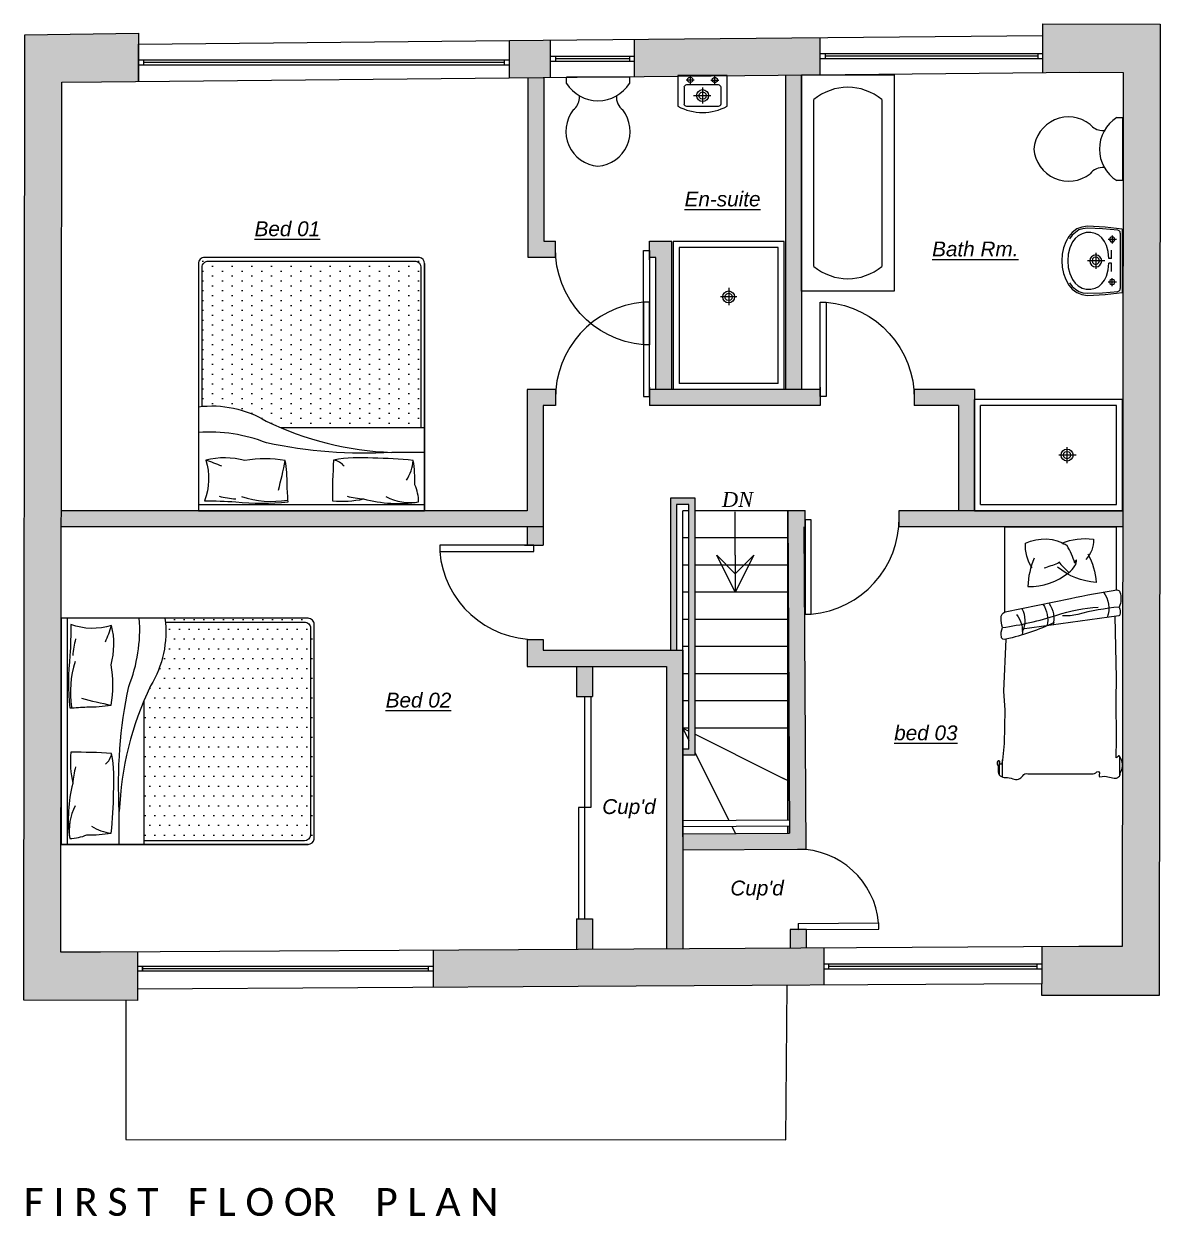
# Model space of a CAD drawing. Extents: x 79255 to 104504, y 75016 to 100709.
# Drawn here: x 95306 to 104504, y 91058 to 100709 of the extents above; entities that cross this region are included whole.
import ezdxf

# ---------------------------------------------------------------- set-up
doc = ezdxf.new("R2010")
doc.units = 0
doc.header["$LTSCALE"] = 25
doc.header["$MEASUREMENT"] = 0
doc.layers.get('0').update_dxf_attribs({"lineweight": 9})
for name, color, linetype, lineweight in [('A-Doors & Frames-G', 7, 'Continuous', 9), ('A-Furniture', 8, 'Continuous', 9), ('A-Sanitary', 7, 'Continuous', 9), ('A-Stairs', 7, 'Continuous', 9), ('A-Text', 7, 'Continuous', 9), ('A-walls', 7, 'Continuous', 9), ('A-Window', 7, 'Continuous', 9), ('AR', 10, 'Continuous', 9), ('Edit_02', 82, 'Continuous', 9), ('P', 7, 'Continuous', 9)]:
    doc.layers.add(name, color=color, linetype=linetype, lineweight=lineweight)
doc.layers.add('A-Wall hatch', color=254, linetype='Continuous', lineweight=9, true_color=0xcfcfcf)
doc.styles.get("Standard").update_dxf_attribs({"font": 'arial.ttf'})

# ---------------------------------------------------------------- blocks, each defined once
blk = doc.blocks.new('door 762 2')
at = {"layer": 'A-Doors & Frames-G'}
for p, q in [((-27988.4, -136174.1), (-28750.4, -136174.1)), ((-28750.4, -136174.1), (-28750.4, -136224.1)), ((-28750.4, -136224.1), (-27988.4, -136224.1)), ((-28063.4, -136174.1), (-27913.4, -136174.1)), ((-27988.4, -136224.1), (-27988.4, -136174.1)), ((-28043.4, -136936.1), (-27913.4, -136936.1))]:
    blk.add_line(p, q, dxfattribs=at)
blk.add_arc((-27976.8, -136159.9), 776.3, 184.74682, 270.86122, dxfattribs=at)
blk = doc.blocks.new('arrow block')
for p, q in [((86287.7, -84610.5), (86437.7, -84310.5)), ((86437.7, -84610.5), (86437.7, -84310.5)), ((86437.7, -84310.5), (86587.7, -84610.5)), ((86437.7, -84460.5), (86287.7, -84610.5)), ((86587.7, -84610.5), (86437.7, -84460.5)), ((86437.7, -84610.5), (86437.7, -84960.5))]:
    blk.add_line(p, q)
blk = doc.blocks.new('A$C380C19D6')
at = {"layer": 'A-Furniture'}
h = blk.add_hatch(dxfattribs=at)
h.set_pattern_fill('DOTS', color=256, scale=50)
h.set_pattern_definition([(0, (43899.25, 138433.42), (39.6875, 79.375), [0, -79.375])])
h.paths.add_polyline_path([(724.5, 1282.4, 0.012494), (671.7, 1165.4), (671.7, 0), (2000, 0, 0.353222), (2050, 41.7), (2050, 1780, 0.414214), (2000, 1830), (840.8, 1830, -0.171232)])
for p, q in [((50, 1830), (50, 0)), ((671.7, 0), (671.7, 1165.4))]:
    blk.add_line(p, q, dxfattribs=at)
for points in [[(2000, 0, 0.353222), (2050, 41.7), (2050, 1780, 0.414214), (2000, 1830), (0, 1830), (0, 0), (2000, 0), (0, 0)], [(71.9, 1528.9, 0.04999), (70.6, 1104.8, 0.005919), (209.1, 1113.3, 0.046302), (406.1, 1127.1, 0.088137), (405.5, 1453.6, 0.122992), (409.6, 1771.4, -0.168265), (79.2, 1780.9, -0.016042), (71.9, 1528.9)], [(471.7, 0), (471.7, 266.1, -0.066395), (547.9, 1278.7, 0.113369), (633.5, 1830, 0.113369)], [(840.8, 1830, -0.171232), (724.5, 1282.4, 0.102955), (471.7, 266.1, 0.147417)], [(844.2, 1800), (1970, 1800, -0.414214), (2020, 1750), (2020, 71.6, -0.382725), (1970, 30), (671.7, 30)], [(94.6, 493.4, 0.101031), (70.6, 47.8, 0.101763), (209.1, 77.8, 0.046302), (406.1, 91.6, 0.031543), (424, 418.1, 0.064905), (409.6, 735.9, 0.020661), (79.2, 745.4, 0.074238), (94.6, 493.4)]]:
    blk.add_lwpolyline(points, format="xyb", dxfattribs=at)
for centre, radius, start, end in [((-1269.2, 2337.6), 1771.7, 336.80267, 341.36081), ((1114.4, 1429.7), 1024.5, 166.84947, 174.44504), ((869.5, 1235), 794.1, 161.97051, 189.04518), ((1455.9, 6246.8), 5226.2, 255.6998, 258.41216), ((278.8, 755.3), 132.2, 307.49733, 351.55908), ((1114.4, 394.2), 1024.5, 166.84947, 174.44504), ((500.5, 113.3), 434.9, 152.61532, 188.66234), ((436.5, 438.2), 347.9, 236.8128, 264.98835)]:
    blk.add_arc(centre, radius, start, end, dxfattribs=at)
blk = doc.blocks.new('A$C48EC217E')
at = {"layer": 'A-Furniture'}
for p, q in [((18.6, 38), (18.6, 149.8)), ((43.6, 18.8), (43.6, 159.7)), ((993.6, 32.2), (993.6, 183.1))]:
    blk.add_line(p, q, dxfattribs=at)
blk.add_lwpolyline([(63.1, 1354), (63.1, 2045.3), (963.1, 2045.3), (963.1, 1533.7)], dxfattribs=at)
for points in [[(283.1, 1712.8, -0.162278), (229.6, 1912.2, -0.253927), (568.8, 1894, 0.096473)], [(523.9, 1910.9, -0.145417), (779.5, 1943.2, -0.209041), (718.4, 1780.3, 1.528576)], [(382, 1712.1, 0.01466), (491, 1749.9, 0.402334), (498.8, 1761.7, 0.048118), (580.3, 1675.4, 0.106855), (630.6, 1727.9, 0.153673), (643.1, 1777.5, 0.26023), (629.3, 1750.6, 0.050092), (567.6, 1892.8, 0.035564), (533.1, 1907.7, 0.075742)], [(299.2, 1790, 0.08633), (248.7, 1561.8, 0.188134), (580.3, 1675.4, -0.747751)], [(735.3, 1825.2, -0.100248), (802.7, 1594.9, -0.160258), (490.2, 1718.5, -5.902204)], [(463.6, 1270.3, -0.0551), (70.4, 1134.2, -0.502824), (34.7, 1152.6, -0.142549), (43.9, 1229.4, -0.066811), (32.2, 1306.8, -0.328343), (66.5, 1355.2), (593.6, 1465.3, -0.013014), (970.4, 1533.9, -0.334099), (994.9, 1516.6, -0.185174), (988.1, 1394.4, -0.187316), (995.2, 1331.1, -0.311124), (986.5, 1323.7), (203.6, 1215.3)], [(860.4, 1516, -0.26236), (891, 1310.5, 10.034941)], [(43.9, 1229.4, 0.045438), (483.6, 1330.3, -0.062438), (818.6, 1395.3, -0.033479)], [(201.3, 1383.3, -0.234785), (204.3, 1195, 10.034941)], [(370.8, 1418.8, -0.221675), (403.1, 1242.9, 10.034941)], [(420.8, 1423.8, -0.221675), (453.1, 1247.9, 10.034941)], [(988.1, 1394.4, 0.042728), (653.6, 1335.3, -0.090486), (528.6, 1325.3, -19.853963)], [(70.4, 1134.2), (53.1, 715.3), (63.1, 560.3), (58.1, 290.3), (43.1, 155.3), (38.1, 130.3, -1.132782), (23.1, 135.3, 0.98261), (3.1, 145.3, 0.32203), (8.1, 110.3), (8.1, 70.3, 0.439902), (68.1, 15.3, -0.126697), (128.1, 5.3, 0.376451), (208.1, 30.3, -0.344872), (248.1, 45.3), (768.1, 45.3, 0.181335), (808.1, 60.3, -0.809524), (828.1, 45.3, 0.220339), (828.1, 20.3), (873.1, 25.3), (948.1, 10.3, 0.501823), (998.1, 55.3, 0.315909), (988.1, 190.3, 0.473766), (983.1, 190.3, -0.12128), (963.1, 175.3), (968.1, 325.3), (963.1, 645.3), (968.1, 820.3), (957.3, 1320.7)], [(157.4, 1334.8, -0.211794), (202.5, 1169.2, 10.034941)]]:
    blk.add_lwpolyline(points, format="xyb", dxfattribs=at)

msp = doc.modelspace()

# ---------------------------------------------------------------- hatches: boundary and pattern name
at = {"layer": 'A-Wall hatch'}
h = msp.add_hatch(color=256, dxfattribs=at)
h.dxf.hatch_style = 1
h.paths.add_polyline_path([(96233.7, 100545.9), (96233.8, 100632.3), (95312.9, 100619), (95305.6, 92805), (96225.6, 92804.1), (96225.7, 92895.7), (96225.7, 93195.7), (95926.4, 93194), (95606, 93194.3), (95612.5, 100235.2), (95934.4, 100239.9), (96233.7, 100242.9)])
h.paths.add_polyline_path([(99568.7, 100576.2), (99233.7, 100572.8), (99233.7, 100272.8), (99568.7, 100276.2)])
h.paths.add_polyline_path([(99518.7, 100275.7), (99388.7, 100274.4), (99388.7, 98818.2), (99609.4, 98818.2), (99609.4, 98873.2, -0.007516), (99609.4, 98896.6), (99609.4, 98948.2), (99518.7, 98948.2)])
h.paths.add_polyline_path([(101751, 100596.8), (100248.5, 100582.7), (100248.5, 100282.7), (100599.8, 100286), (100599.8, 100291.3), (100999.8, 100291.3), (100999.8, 100289.7), (101751, 100296.8)])
h.paths.add_polyline_path([(104504.4, 100706.1), (103554.4, 100708.5), (103554.3, 100613.7), (103554.3, 100313.7), (103854.9, 100316.5), (104204, 100315.6), (104201.1, 97173.5), (104200.7, 96768.2), (104197.4, 93240.1), (103846.8, 93240.4), (103547.1, 93238.7), (103547.1, 92938.7), (103547, 92843.7), (104497, 92842.8), (104501.1, 97173.2)])
h.paths.add_polyline_path([(101780.4, 93228.3), (99791.8, 93216.6), (98619.7, 93209.8), (98619.8, 92909.8), (99793.5, 92916.6), (101780.4, 92928.3)])
h.paths.add_polyline_path([(99909.4, 93464.9), (99779.4, 93464.9), (99779.4, 93216.6), (99791.8, 93216.6), (99909.4, 93217.3)])
h.paths.add_polyline_path([(99909.4, 95508.2), (99779.4, 95508.2), (99779.4, 95264.9), (99909.4, 95264.9)], flags=17)
h.paths.add_polyline_path([(100639.4, 95638.2), (99509.4, 95638.2), (99509.4, 95726.2), (99457.8, 95726.2, -0.007516), (99434.4, 95726.2), (99379.4, 95726.2), (99379.4, 95508.2), (100509.4, 95508.2), (100509.4, 93220.9), (100639.4, 93221.6)])
h.paths.add_polyline_path([(99509.4, 96768.2), (99509.4, 97618.2), (99609.4, 97618.2), (99609.4, 97669.9, -0.007516), (99609.4, 97693.2), (99609.4, 97748.2), (99379.4, 97748.2), (99379.4, 96768.2), (95609.3, 96768.2), (95609.2, 96638.2), (99509.4, 96638.2)])
h.paths.add_polyline_path([(99509.4, 96638.2), (99379.4, 96638.2), (99379.4, 96488.2), (99509.4, 96488.2)])
h.paths.add_polyline_path([(101751, 97748.2), (100371.4, 97748.2), (100371.4, 97618.2), (101751, 97618.2)])
h.paths.add_polyline_path([(100551.4, 98948.2), (100371.4, 98948.2), (100371.4, 98818.2), (100421.4, 98818.2), (100421.4, 97748.2), (100551.4, 97748.2)])
h.paths.add_polyline_path([(103000.7, 97748.2), (102513, 97748.2), (102513, 97693.2, -0.007516), (102513, 97669.9), (102513, 97618.2), (102870.7, 97618.2), (102870.7, 96768.2), (103000.7, 96768.2)])
h.paths.add_polyline_path([(101601, 100295.4), (101471, 100294.1), (101471, 97748.2), (101601, 97748.2)])
h.paths.add_polyline_path([(104200.7, 96768.2), (103000.7, 96768.2), (102391.4, 96768.2), (102391.4, 96716.6, -0.007516), (102391.4, 96693.2), (102391.4, 96638.2), (104200.6, 96638.2)])
h.paths.add_polyline_path([(101629.4, 96693.2), (101629.4, 96768.2), (101489.4, 96768.2), (101504.7, 94158.3), (100639.4, 94153.3), (100639.4, 94023.3), (101635.5, 94029.1), (101624.3, 95931.2), (101629.4, 95931.2)])
h.paths.add_polyline_path([(101640.2, 93377.5), (101509.3, 93377.5), (101510.2, 93226.7), (101640.2, 93227.5)])
h = msp.add_hatch(color=256, dxfattribs=at)
h.dxf.hatch_style = 1
h.paths.add_polyline_path([(100739.4, 96768.2), (100739.4, 96868.2), (100539.4, 96868.2), (100539.4, 95638.2), (100589.4, 95638.2), (100589.4, 96818.2), (100639.4, 96818.2), (100689.4, 96818.2), (100689.4, 96768.2), (100689.4, 94838.2), (100639.4, 94838.2), (100639.4, 94788.2), (100739.4, 94788.2)])

# ---------------------------------------------------------------- linework, layer by layer
for p, q in [((98619.8, 93059.8), (98619.7, 93059.8)), ((103547.2, 93078.3), (103547.1, 93078.3))]:
    msp.add_line(p, q)
at = {"layer": 'A-Doors & Frames-G'}
for p, q in [((99844.4, 95264.9), (99844.4, 93464.9)), ((99894.4, 95264.9), (99894.4, 94364.9)), ((99794.4, 94364.9), (99794.4, 93464.9)), ((99894.4, 94364.9), (99794.4, 94364.9)), ((101574.5, 93427.5), (102225.7, 93431.3)), ((101574.5, 93427.5), (101574.8, 93377.5)), ((102226, 93381.3), (102225.7, 93431.3)), ((101574.8, 93377.5), (102226, 93381.3))]:
    msp.add_line(p, q, dxfattribs=at)
msp.add_arc((101570.4, 93370.7), 658, 5.28643, 89.95754, dxfattribs=at)
at = {"layer": 'A-Sanitary'}
for p, q in [((100208.5, 100276.4), (99698.5, 100276.4)), ((99698.5, 100226.4), (99698.5, 100276.4)), ((100208.5, 100276.4), (100208.5, 100226.4)), ((100680.4, 100265.8), (100689.2, 100273.8)), ((100689.2, 100273.8), (100699.8, 100276.4)), ((100699.8, 100287), (100699.8, 100220.9)), ((100699.8, 100276.4), (100710.3, 100273.8)), ((100710.3, 100273.8), (100719.1, 100265.8)), ((100880.4, 100266.3), (100889.2, 100272.5)), ((100889.2, 100272.5), (100899.8, 100276)), ((100899.8, 100221.3), (100899.8, 100286.6)), ((100899.8, 100276), (100910.3, 100272.5)), ((100910.3, 100272.5), (100919.1, 100266.3)), ((100649.8, 100194.8), (100649.8, 100061.3)), ((100666.3, 100255.3), (100731.5, 100255.3)), ((100929.8, 100214.8), (100669.8, 100214.8)), ((100678.6, 100255.3), (100680.4, 100265.8)), ((100678.6, 100255.3), (100678.6, 100255.3)), ((100680.4, 100244.7), (100678.6, 100255.3)), ((100678.6, 100255.3), (100678.6, 100255.3)), ((100689.2, 100235.9), (100680.4, 100244.7)), ((100699.8, 100234.1), (100689.2, 100235.9)), ((100710.3, 100235.9), (100699.8, 100234.1)), ((100719.1, 100244.7), (100710.3, 100235.9)), ((100719.1, 100265.8), (100720.9, 100255.3)), ((100720.9, 100255.3), (100719.1, 100244.7)), ((100781.2, 100172.1), (100799.8, 100176.5)), ((100799.8, 100193.3), (100799.8, 100062.8)), ((100799.8, 100176.5), (100819.1, 100172.1)), ((100866.3, 100253.1), (100931.5, 100253.1)), ((100878.6, 100253.1), (100880.4, 100266.3)), ((100880.4, 100242.5), (100878.6, 100253.1)), ((100878.6, 100253.1), (100878.6, 100253.1)), ((100878.6, 100253.1), (100878.6, 100253.1)), ((100889.2, 100236.3), (100880.4, 100242.5)), ((100899.8, 100231.9), (100889.2, 100236.3)), ((100910.3, 100236.3), (100899.8, 100231.9)), ((100919.1, 100242.5), (100910.3, 100236.3)), ((100919.1, 100266.3), (100920.9, 100253.1)), ((100920.9, 100253.1), (100919.1, 100242.5)), ((100949.8, 100061.3), (100949.8, 100194.8)), ((100725.7, 100128.1), (100865.8, 100128.1)), ((100751.2, 100128.1), (100755.7, 100146.6)), ((100755.7, 100108.7), (100751.2, 100128.1)), ((100751.2, 100128.1), (100751.2, 100128.1)), ((100751.2, 100128.1), (100751.2, 100128.1)), ((100755.7, 100146.6), (100766.2, 100161.6)), ((100766.2, 100093.7), (100755.7, 100108.7)), ((100766.2, 100161.6), (100781.2, 100172.1)), ((100781.2, 100083.1), (100766.2, 100093.7)), ((100770.6, 100128.1), (100775.1, 100143.1)), ((100775.1, 100113.1), (100770.6, 100128.1)), ((100770.6, 100128.1), (100770.6, 100128.1)), ((100770.6, 100128.1), (100770.6, 100128.1)), ((100775.1, 100143.1), (100785.6, 100153.6)), ((100785.6, 100102.5), (100775.1, 100113.1)), ((100799.8, 100079.6), (100781.2, 100083.1)), ((100785.6, 100153.6), (100799.8, 100157.2)), ((100799.8, 100098.1), (100785.6, 100102.5)), ((100799.8, 100157.2), (100814.7, 100153.6)), ((100814.7, 100102.5), (100799.8, 100098.1)), ((100819.1, 100083.1), (100799.8, 100079.6)), ((100814.7, 100153.6), (100825.3, 100143.1)), ((100825.3, 100113.1), (100814.7, 100102.5)), ((100819.1, 100172.1), (100834.1, 100161.6)), ((100834.1, 100093.7), (100819.1, 100083.1)), ((100825.3, 100143.1), (100829.7, 100128.1)), ((100829.7, 100128.1), (100825.3, 100113.1)), ((100834.1, 100161.6), (100844.7, 100146.6)), ((100844.7, 100108.7), (100834.1, 100093.7)), ((100844.7, 100146.6), (100848.2, 100128.1)), ((100848.2, 100128.1), (100844.7, 100108.7)), ((101701, 98745.4), (101701, 100095.4)), ((102251, 100095.4), (102251, 98745.4)), ((100669.8, 100041.3), (100929.8, 100041.3)), ((104152.6, 99949.9), (104202.6, 99949.9)), ((104202.6, 99439.9), (104202.6, 99949.9)), ((104202.6, 99439.9), (104152.6, 99439.9)), ((103792.6, 99020.7), (103765.3, 98987.2)), ((103828.8, 99048.9), (103792.6, 99020.7)), ((103818.2, 99020.7), (103792.6, 98997.8)), ((103847.3, 99040.1), (103818.2, 99020.7)), ((103871, 99063), (103828.8, 99048.9)), ((103879, 99050.7), (103847.3, 99040.1)), ((103915.1, 99070.1), (103871, 99063)), ((103906.3, 99018.9), (103872.8, 99010.1)), ((103915.1, 99055.1), (103879, 99050.7)), ((103942.5, 99020.7), (103906.3, 99018.9)), ((104058.8, 99063), (103915.1, 99070.1)), ((104037.7, 99050.7), (103915.1, 99055.1)), ((103976.9, 99012.8), (103942.5, 99020.7)), ((104162.9, 99038.3), (104037.7, 99050.7)), ((104197.3, 99046.9), (104058.8, 99063)), ((104173.4, 99033.9), (104162.9, 99038.3)), ((104179.6, 99025.1), (104173.4, 99033.9)), ((104181.4, 99014.5), (104179.6, 99025.1)), ((104181.4, 99014.5), (104181.4, 98566.7)), ((104197.3, 99046.9), (104197.3, 98533.4)), ((101461.4, 98948.2), (100561.4, 98948.2)), ((100561.4, 98948.2), (100561.4, 97748.2)), ((101461.4, 97748.2), (101461.4, 98948.2)), ((103739.7, 98943.1), (103722.9, 98894.6)), ((103765.3, 98987.2), (103739.7, 98943.1)), ((103792.6, 98997.8), (103771.4, 98967.8)), ((103794.4, 98943.1), (103773.2, 98894.6)), ((103815.5, 98970.5), (103794.4, 98943.1)), ((103841.1, 98993.4), (103815.5, 98970.5)), ((103872.8, 99010.1), (103841.1, 98993.4)), ((104007.7, 98997.8), (103976.9, 99012.8)), ((104033.3, 98976.7), (104007.7, 98997.8)), ((104054.4, 98947.6), (104033.3, 98976.7)), ((104069.4, 98914.9), (104054.4, 98947.6)), ((104149.6, 98964.3), (104084.4, 98964.3)), ((104096.8, 98974.9), (104095, 98964.3)), ((104095, 98964.3), (104096.8, 98953.7)), ((104105.6, 98982.8), (104096.8, 98974.9)), ((104096.8, 98953.7), (104105.6, 98944.9)), ((104116.2, 98985.5), (104105.6, 98982.8)), ((104105.6, 98944.9), (104116.2, 98943.1)), ((104116.2, 98996.1), (104116.2, 98929.9)), ((104126.8, 98982.8), (104116.2, 98985.5)), ((104116.2, 98943.1), (104126.8, 98944.9)), ((104135.6, 98974.9), (104126.8, 98982.8)), ((104126.8, 98944.9), (104135.6, 98953.7)), ((104137.3, 98964.3), (104135.6, 98974.9)), ((104135.6, 98953.7), (104137.3, 98964.3)), ((104137.3, 98964.3), (104137.3, 98964.3)), ((104137.3, 98964.3), (104137.3, 98964.3)), ((100611.4, 98898.2), (100611.4, 97798.2)), ((101411.4, 98898.2), (100611.4, 98898.2)), ((101411.4, 97798.2), (101411.4, 98898.2)), ((103712.4, 98843.5), (103708, 98790.6)), ((103722.9, 98894.6), (103712.4, 98843.5)), ((103760.8, 98843.5), (103756.4, 98790.6)), ((103773.2, 98894.6), (103760.8, 98843.5)), ((103948.7, 98824.1), (103938.1, 98809.1)), ((103963.6, 98834.7), (103948.7, 98824.1)), ((103983, 98839.1), (103963.6, 98834.7)), ((103983, 98855.9), (103983, 98725.4)), ((104001.5, 98834.7), (103983, 98839.1)), ((104016.5, 98824.1), (104001.5, 98834.7)), ((104027.1, 98809.1), (104016.5, 98824.1)), ((104082.7, 98864.7), (104069.4, 98914.9)), ((104088.8, 98809.1), (104082.7, 98864.7)), ((104111.8, 98809.1), (104111.8, 98877)), ((103708, 98790.6), (103712.4, 98739.5)), ((103712.4, 98739.5), (103722.9, 98689.2)), ((103756.4, 98790.6), (103760.8, 98737.7)), ((103760.8, 98737.7), (103773.2, 98686.6)), ((104057.1, 98790.6), (103916.9, 98790.6)), ((103938.1, 98809.1), (103934.5, 98790.6)), ((103934.5, 98790.6), (103938.1, 98771.2)), ((103938.1, 98771.2), (103948.7, 98756.2)), ((103948.7, 98756.2), (103963.6, 98745.6)), ((103957.5, 98805.6), (103953.1, 98790.6)), ((103953.1, 98790.6), (103957.5, 98775.6)), ((103968.1, 98816.2), (103957.5, 98805.6)), ((103957.5, 98775.6), (103968.1, 98765)), ((103963.6, 98745.6), (103983, 98742.1)), ((103983, 98819.7), (103968.1, 98816.2)), ((103968.1, 98765), (103983, 98760.6)), ((103997.2, 98816.2), (103983, 98819.7)), ((103983, 98760.6), (103997.2, 98765)), ((103983, 98742.1), (104001.5, 98745.6)), ((104007.7, 98805.6), (103997.2, 98816.2)), ((103997.2, 98765), (104007.7, 98775.6)), ((104001.5, 98745.6), (104016.5, 98756.2)), ((104012.1, 98790.6), (104007.7, 98805.6)), ((104007.7, 98775.6), (104012.1, 98790.6)), ((104012.1, 98790.6), (104012.1, 98790.6)), ((104012.1, 98790.6), (104012.1, 98790.6)), ((104016.5, 98756.2), (104027.1, 98771.2)), ((104031.5, 98790.6), (104027.1, 98809.1)), ((104027.1, 98771.2), (104031.5, 98790.6)), ((104031.5, 98790.6), (104031.5, 98790.6)), ((104031.5, 98790.6), (104031.5, 98790.6)), ((104082.7, 98718.3), (104088.8, 98771.2)), ((104111.8, 98809.1), (104088.8, 98809.1)), ((104111.8, 98771.2), (104088.8, 98771.2)), ((104111.8, 98703.4), (104111.8, 98771.2)), ((103722.9, 98689.2), (103739.7, 98639.9)), ((103739.7, 98639.9), (103765.3, 98594)), ((103773.2, 98686.6), (103794.4, 98638.1)), ((103794.4, 98638.1), (103815.5, 98610.8)), ((104033.3, 98606.3), (104054.4, 98633.7)), ((104054.4, 98633.7), (104069.4, 98665.4)), ((104069.4, 98665.4), (104082.7, 98718.3)), ((104096.8, 98630.2), (104095, 98616.9)), ((104105.6, 98636.3), (104096.8, 98630.2)), ((104116.2, 98639.9), (104105.6, 98636.3)), ((104116.2, 98585.2), (104116.2, 98650.4)), ((104126.8, 98636.3), (104116.2, 98639.9)), ((104135.6, 98630.2), (104126.8, 98636.3)), ((104137.3, 98616.9), (104135.6, 98630.2)), ((100977, 98531.8), (100992, 98542.3)), ((100992, 98542.3), (101011.4, 98546.8)), ((101011.4, 98572.3), (101011.4, 98432.2)), ((101011.4, 98546.8), (101029.9, 98542.3)), ((101011.4, 98546.8), (101011.4, 98546.8)), ((101011.4, 98546.8), (101011.4, 98546.8)), ((101029.9, 98542.3), (101044.9, 98531.8)), ((103765.3, 98594), (103792.6, 98559.7)), ((103771.4, 98612.5), (103792.6, 98583.4)), ((103792.6, 98583.4), (103818.2, 98559.7)), ((103792.6, 98559.7), (103828.8, 98534.1)), ((103815.5, 98610.8), (103841.1, 98586.9)), ((103818.2, 98559.7), (103847.3, 98542.9)), ((103828.8, 98534.1), (103871, 98517.3)), ((103841.1, 98586.9), (103872.8, 98570.2)), ((103847.3, 98542.9), (103879, 98530.5)), ((103872.8, 98570.2), (103906.3, 98562.3)), ((103906.3, 98562.3), (103942.5, 98562.3)), ((103942.5, 98562.3), (103976.9, 98568.5)), ((103976.9, 98568.5), (104007.7, 98583.4)), ((104007.7, 98583.4), (104033.3, 98606.3)), ((104037.7, 98530.5), (104162.9, 98542.9)), ((104058.8, 98517.3), (104197.3, 98533.4)), ((104149.6, 98616.9), (104084.4, 98616.9)), ((104095, 98616.9), (104096.8, 98606.3)), ((104096.8, 98606.3), (104105.6, 98600.2)), ((104105.6, 98600.2), (104116.2, 98595.8)), ((104116.2, 98595.8), (104126.8, 98600.2)), ((104126.8, 98600.2), (104135.6, 98606.3)), ((104135.6, 98606.3), (104137.3, 98616.9)), ((104137.3, 98616.9), (104137.3, 98616.9)), ((104137.3, 98616.9), (104137.3, 98616.9)), ((104162.9, 98542.9), (104173.4, 98547.3)), ((104173.4, 98547.3), (104179.6, 98555.2)), ((104179.6, 98555.2), (104181.4, 98566.7)), ((101076.7, 98498.2), (100946.2, 98498.2)), ((100963, 98498.2), (100966.4, 98516.8)), ((100966.4, 98478.8), (100963, 98498.2)), ((100966.4, 98516.8), (100977, 98531.8)), ((100977, 98463.9), (100966.4, 98478.8)), ((100992, 98453.3), (100977, 98463.9)), ((100981.4, 98498.2), (100985.8, 98512.4)), ((100985.8, 98483.3), (100981.4, 98498.2)), ((100985.8, 98512.4), (100996.4, 98522.9)), ((100996.4, 98472.7), (100985.8, 98483.3)), ((101011.4, 98449.8), (100992, 98453.3)), ((100996.4, 98522.9), (101011.4, 98527.4)), ((101011.4, 98468.3), (100996.4, 98472.7)), ((101011.4, 98527.4), (101026.4, 98522.9)), ((101011.4, 98527.4), (101011.4, 98527.4)), ((101011.4, 98527.4), (101011.4, 98527.4)), ((101026.4, 98472.7), (101011.4, 98468.3)), ((101029.9, 98453.3), (101011.4, 98449.8)), ((101026.4, 98522.9), (101037, 98512.4)), ((101037, 98483.3), (101026.4, 98472.7)), ((101044.9, 98463.9), (101029.9, 98453.3)), ((101037, 98512.4), (101040.5, 98498.2)), ((101040.5, 98498.2), (101037, 98483.3)), ((101044.9, 98531.8), (101055.5, 98516.8)), ((101055.5, 98478.8), (101044.9, 98463.9)), ((101055.5, 98516.8), (101059.9, 98498.2)), ((101059.9, 98498.2), (101055.5, 98478.8)), ((103871, 98517.3), (103915.1, 98511.1)), ((103879, 98530.5), (103915.1, 98527.9)), ((103915.1, 98527.9), (104037.7, 98530.5)), ((103915.1, 98511.1), (104058.8, 98517.3)), ((101411.4, 97798.2), (100611.4, 97798.2)), ((101461.4, 97748.2), (100561.4, 97748.2)), ((103000.7, 96768.2), (103000.7, 97668.2)), ((104200.7, 97668.2), (103000.7, 97668.2)), ((104200.7, 96768.2), (104200.7, 97668.2)), ((103050.7, 96818.2), (103050.7, 97618.2)), ((104150.7, 97618.2), (103050.7, 97618.2)), ((104150.7, 96818.2), (104150.7, 97618.2)), ((103750.7, 97153), (103750.7, 97283.5)), ((103824.8, 97218.2), (103684.6, 97218.2)), ((103702.2, 97218.2), (103705.8, 97237.6)), ((103705.8, 97199.7), (103702.2, 97218.2)), ((103705.8, 97237.6), (103716.4, 97252.6)), ((103716.4, 97184.8), (103705.8, 97199.7)), ((103716.4, 97252.6), (103731.3, 97263.2)), ((103731.3, 97174.2), (103716.4, 97184.8)), ((103720.8, 97218.2), (103725.2, 97233.2)), ((103725.2, 97203.2), (103720.8, 97218.2)), ((103725.2, 97233.2), (103735.8, 97243.8)), ((103735.8, 97192.7), (103725.2, 97203.2)), ((103731.3, 97263.2), (103750.7, 97266.7)), ((103735.8, 97243.8), (103750.7, 97248.2)), ((103750.7, 97189.1), (103735.8, 97192.7)), ((103750.7, 97266.7), (103769.2, 97263.2)), ((103750.7, 97248.2), (103764.8, 97243.8)), ((103764.8, 97192.7), (103750.7, 97189.1)), ((103764.8, 97243.8), (103775.4, 97233.2)), ((103775.4, 97203.2), (103764.8, 97192.7)), ((103769.2, 97263.2), (103784.2, 97252.6)), ((103784.2, 97184.8), (103769.2, 97174.2)), ((103775.4, 97233.2), (103779.8, 97218.2)), ((103779.8, 97218.2), (103775.4, 97203.2)), ((103779.8, 97218.2), (103779.8, 97218.2)), ((103779.8, 97218.2), (103779.8, 97218.2)), ((103784.2, 97252.6), (103794.8, 97237.6)), ((103794.8, 97199.7), (103784.2, 97184.8)), ((103794.8, 97237.6), (103799.2, 97218.2)), ((103799.2, 97218.2), (103794.8, 97199.7)), ((103799.2, 97218.2), (103799.2, 97218.2)), ((103799.2, 97218.2), (103799.2, 97218.2)), ((103750.7, 97169.8), (103731.3, 97174.2)), ((103769.2, 97174.2), (103750.7, 97169.8)), ((103050.7, 96818.2), (104150.7, 96818.2)), ((103000.7, 96768.2), (104200.7, 96768.2))]:
    msp.add_line(p, q, dxfattribs=at)
msp.add_lwpolyline([(100999.8, 100041.3), (100999.8, 100291.3), (100599.8, 100291.3), (100599.8, 100041.3)], dxfattribs=at)
msp.add_lwpolyline([(101601, 98545.4), (101601, 100295.4), (102351, 100295.4), (102351, 98545.4)], close=True, dxfattribs=at)
for centre, radius, start, end in [((99953.5, 100388.7), 302.2, 212.4647, 327.5353), ((100675.3, 100189.2), 26.2, 102.32201, 167.67799), ((100924.2, 100189.2), 26.2, 12.32201, 77.67799), ((101976, 99767.2), 428.1, 50.03379, 129.96621), ((99671.3, 100115.6), 132.7, 308.31095, 355.36271), ((99671.3, 100115.6), 132.7, 355.36271, 4.63729), ((100230.3, 100113.2), 127.4, 174.08996, 232.9618), ((99975.2, 99837.4), 281.8, 141.87541, 265.58137), ((99931.8, 99837.4), 281.8, 274.41863, 38.12459), ((100799.8, 100416.3), 425, 241.92751, 298.07249), ((100675.3, 100066.9), 26.2, 192.32201, 257.67799), ((100924.2, 100066.9), 26.2, 282.32201, 347.67799), ((103763.6, 99673.2), 281.8, 51.87541, 175.58137), ((104041.7, 99977.2), 132.7, 218.31095, 265.36271), ((104314.8, 99694.9), 302.2, 122.4647, 237.5353), ((104041.7, 99977.2), 132.7, 265.36271, 274.63729), ((103763.6, 99716.7), 281.8, 184.41863, 308.12459), ((104039.3, 99418.2), 127.4, 84.08996, 142.9618), ((101976, 99073.5), 428.1, 230.03379, 309.96621)]:
    msp.add_arc(centre, radius, start, end, dxfattribs=at)
at = {"layer": 'A-Stairs'}
for p, q in [((100739.4, 96868.2), (100539.4, 96868.2)), ((100539.4, 96868.2), (100539.4, 95638.2)), ((100639.4, 96818.2), (100589.4, 96818.2)), ((100589.4, 96818.2), (100589.4, 95638.2)), ((100689.4, 96818.2), (100639.4, 96818.2)), ((100689.4, 96768.2), (100689.4, 96818.2)), ((100739.4, 96768.2), (100739.4, 96868.2)), ((100639.4, 94158.2), (100639.4, 96768.2)), ((100689.4, 96768.2), (100639.4, 96768.2)), ((100689.4, 94838.2), (100689.4, 96768.2)), ((100739.4, 94788.2), (100739.4, 96768.2)), ((101489.4, 96768.2), (100739.4, 96768.2)), ((101489.4, 94263.2), (101489.4, 96768.2)), ((100689.4, 96548.2), (100639.4, 96548.2)), ((101389.4, 96548.2), (100739.4, 96548.2)), ((101489.4, 96548.2), (101389.4, 96548.2)), ((100689.4, 96328.2), (100639.4, 96328.2)), ((101389.4, 96328.2), (100739.4, 96328.2)), ((101489.4, 96328.2), (101389.4, 96328.2)), ((101489.4, 96328.2), (101439.4, 96328.2)), ((100689.4, 96108.2), (100639.4, 96108.2)), ((101389.4, 96108.2), (100739.4, 96108.2)), ((101489.4, 96108.2), (101389.4, 96108.2)), ((101489.4, 96108.2), (101439.4, 96108.2)), ((100689.4, 95888.2), (100639.4, 95888.2)), ((101389.4, 95888.2), (100739.4, 95888.2)), ((101489.4, 95888.2), (101389.4, 95888.2)), ((101489.4, 95888.2), (101439.4, 95888.2)), ((100689.4, 95668.2), (100639.4, 95668.2)), ((101389.4, 95668.2), (100739.4, 95668.2)), ((101489.4, 95668.2), (101389.4, 95668.2)), ((101489.4, 95668.2), (101439.4, 95668.2)), ((100689.4, 95448.2), (100639.4, 95448.2)), ((101389.4, 95448.2), (100739.4, 95448.2)), ((101489.4, 95448.2), (101389.4, 95448.2)), ((101489.4, 95448.2), (101439.4, 95448.2)), ((100689.4, 95228.2), (100639.4, 95228.2)), ((101389.4, 95228.2), (100739.4, 95228.2)), ((101489.4, 95228.2), (101389.4, 95228.2)), ((101489.4, 95228.2), (101439.4, 95228.2)), ((100689.4, 95008.2), (100639.4, 95008.2)), ((100689.4, 95008.2), (100639.4, 95008.2)), ((100639.4, 95008.2), (100689.4, 94983.2)), ((100639.4, 95008.2), (100689.4, 94908.2)), ((101389.4, 95008.2), (100739.4, 95008.2)), ((101489.4, 95008.2), (101389.4, 95008.2)), ((101489.4, 95008.2), (101439.4, 95008.2)), ((101489.4, 95008.2), (101489.4, 94263.2)), ((100739.4, 94958.2), (101389.4, 94633.2)), ((100689.4, 94838.2), (100639.4, 94838.2)), ((100739.4, 94788.2), (100639.4, 94788.2)), ((100739.4, 94808.2), (101013.3, 94260.4)), ((101504.1, 94263.3), (100639.4, 94258.2)), ((101504.4, 94213.3), (100639.4, 94208.2)), ((101038.3, 94210.6), (101065.7, 94155.8)), ((101489.4, 94158.2), (101489.4, 94213.2)), ((101489.4, 94213.2), (101489.4, 94158.2)), ((100639.4, 94153.3), (101504.7, 94158.3))]:
    msp.add_line(p, q, dxfattribs=at)
at = {"layer": 'A-walls'}
for p, q in [((99233.7, 100572.9), (99233.7, 100272.9)), ((99568.7, 100276.4), (99568.7, 100579.2)), ((100248.5, 100282.7), (100248.5, 100582.7)), ((101751, 100296.5), (101751, 100596.5)), ((103554.3, 100313.7), (103554.3, 100613.7)), ((103554.3, 100313.7), (103554.3, 100613.7)), ((96233.7, 100545.9), (96233.7, 100246)), ((96233.7, 100242.9), (96233.7, 100542.9)), ((96233.7, 100242.9), (96233.7, 100542.9)), ((96233.7, 100242.9), (96233.7, 100542.9)), ((96233.7, 100542.9), (96233.7, 100242.9)), ((99233.7, 100553.5), (99233.7, 100272.9)), ((95933.4, 100239.9), (99784.4, 100278.3)), ((99388.7, 98818.2), (99388.7, 100274.4)), ((99518.7, 98948.2), (99518.7, 100275.7)), ((99784.4, 100278.3), (103854, 100316.5)), ((101471, 100294.1), (101471, 97748.2)), ((101601, 100295.4), (101601, 97748.2)), ((103854.9, 100316.5), (104204.9, 100315.6)), ((104204, 100315.6), (104201.1, 97173.5)), ((95606, 93194.3), (95612.5, 100235.2)), ((95612.5, 100235.2), (95934.4, 100239.9)), ((99609.4, 98948.2), (99518.7, 98948.2)), ((100551.4, 98948.2), (100371.4, 98948.2)), ((100551.4, 97748.2), (100551.4, 98948.2)), ((99609.4, 98818.2), (99388.7, 98818.2)), ((100421.4, 98818.2), (100371.4, 98818.2)), ((100421.4, 97748.2), (100421.4, 98818.2)), ((99379.4, 97748.2), (99379.4, 96768.2)), ((99612.2, 97748.2), (99379.4, 97748.2)), ((101751, 97748.2), (100371.4, 97748.2)), ((103000.7, 97748.2), (102513, 97748.2)), ((103000.7, 97748.2), (103000.7, 96768.2)), ((99609.4, 97618.2), (99509.4, 97618.2)), ((99509.4, 97618.2), (99509.4, 96768.2)), ((101751, 97618.2), (100371.4, 97618.2)), ((102870.7, 97618.2), (102513, 97618.2)), ((102870.7, 97618.2), (102870.7, 96768.2)), ((104201.1, 97173.5), (104197.4, 93240.1)), ((99379.4, 96768.2), (95609.3, 96768.2)), ((99509.4, 96768.2), (99509.4, 96488.2)), ((101629.4, 96768.2), (101489.4, 96768.2)), ((101489.4, 96768.2), (101504.7, 94158.3)), ((104200.7, 96768.2), (102391.4, 96768.2)), ((99509.4, 96638.2), (95609.2, 96638.2)), ((99379.4, 96638.2), (99379.4, 96488.2)), ((101620.2, 96638.2), (101635.5, 94029.1)), ((104200.6, 96638.2), (102391.4, 96638.2)), ((99379.4, 95726.2), (99379.4, 95508.2)), ((99509.4, 95726.2), (99509.4, 95638.2)), ((99509.4, 95638.2), (100639.4, 95638.2)), ((100639.4, 95638.2), (100639.4, 93221.6)), ((99379.4, 95508.2), (100509.4, 95508.2)), ((99779.4, 95508.2), (99779.4, 95264.9)), ((99909.4, 95508.2), (99909.4, 95264.9)), ((100509.4, 95508.2), (100509.4, 93221.6)), ((99779.4, 95264.9), (99909.4, 95264.9)), ((100640.2, 94023.3), (101635.5, 94029.1)), ((99779.4, 93464.9), (99779.4, 93221.6)), ((99779.4, 93464.9), (99909.4, 93464.9)), ((99909.4, 93464.9), (99909.4, 93221.6)), ((101509.3, 93377.5), (101510.2, 93226.7)), ((101640.2, 93377.5), (101509.3, 93377.5)), ((101640.2, 93227.5), (101640.2, 93377.5)), ((103847.4, 93240.4), (99791.8, 93216.6)), ((101780.4, 93228.3), (101780.4, 92928.3)), ((103547.1, 93238.7), (103547.1, 92938.7)), ((104197.4, 93240.1), (103846.8, 93240.4)), ((95925.4, 93194), (95605.4, 93194.3)), ((99791.8, 93216.6), (95926, 93194)), ((96225.7, 93195.7), (96225.7, 92895.7)), ((98619.7, 93209.8), (98619.8, 92909.8))]:
    msp.add_line(p, q, dxfattribs=at)
at = {"layer": 'A-walls', "flags": 128}
for points in [[(104501.1, 97173.2), (104497, 92842.8), (103547, 92843.7), (103547.1, 92938.7), (99793.5, 92916.6), (96225.7, 92895.7), (96225.6, 92804.1), (95305.6, 92805), (95312.9, 100619), (96233.8, 100632.3), (96233.7, 100542.9), (99781.4, 100578.3), (103554.3, 100613.7), (103554.4, 100708.5), (104504.4, 100706.1), (104501.1, 97173.2)], [(96131.1, 92804.2), (96130, 91679.4), (101475.2, 91674.4), (101484, 92926.6)]]:
    msp.add_lwpolyline(points, dxfattribs=at)
at = {"layer": 'A-Window'}
for p, q in [((103554.3, 100466.5), (101751, 100466.5)), ((101791.3, 100466.5), (101791.3, 100426.5)), ((103513.9, 100466.5), (103513.9, 100426.5)), ((96233.7, 100417.3), (99233.7, 100417.3)), ((96233.7, 100377.3), (99233.7, 100377.3)), ((96274, 100417.3), (96274, 100377.3)), ((96274, 100397.3), (99193.4, 100397.3)), ((99193.4, 100417.3), (99193.4, 100377.3)), ((100248.5, 100444.2), (99568.7, 100444.2)), ((100248.5, 100404.2), (99568.7, 100404.2)), ((99609.1, 100444.2), (99609.1, 100404.2)), ((100208.2, 100424.2), (99609.1, 100424.2)), ((100208.2, 100444.2), (100208.2, 100404.2)), ((103554.3, 100426.5), (101751, 100426.5)), ((103513.9, 100446.5), (101791.3, 100446.5)), ((98619.8, 93079.8), (96225.7, 93079.8)), ((98619.8, 93039.8), (96225.7, 93039.8)), ((96266, 93039.8), (96266, 93079.8)), ((96266, 93079.8), (96266, 93039.8)), ((98579.4, 93059.8), (96266, 93059.8)), ((98579.4, 93079.8), (98579.4, 93039.8)), ((103547.1, 93098.3), (101780.4, 93098.3)), ((103547.1, 93058.3), (101780.4, 93058.3)), ((101820.7, 93098.3), (101820.7, 93058.3)), ((103506.9, 93078.3), (101820.7, 93078.3)), ((103506.9, 93098.3), (103506.9, 93058.3))]:
    msp.add_line(p, q, dxfattribs=at)
at = {"layer": 'Edit_02'}
for p, q in [((100639.4, 94128.2), (100639.4, 96768.2)), ((101489.4, 96548.2), (101439.4, 96548.2)), ((101389.4, 94633.2), (101489.4, 94583.2)), ((101439.4, 94608.2), (101489.4, 94583.2))]:
    msp.add_line(p, q, dxfattribs=at)
at = {"layer": 'P'}
for p, q in [((100561.4, 98837.3), (100561.4, 98758.8)), ((104089.7, 97668.2), (104011.3, 97668.2))]:
    msp.add_line(p, q, dxfattribs=at)

# ---------------------------------------------------------------- block references
at = {"layer": 'A-Doors & Frames-G', "xscale": -1}
for p, rotation in [((236545.5, 126861.7), 270), ((-34423.1, 69704.8), 90)]:
    msp.add_blockref('door 762 2', p, dxfattribs=dict(at, rotation=rotation))
at = {"layer": 'A-Doors & Frames-G'}
for p, rotation in [((236545.5, 69704.8), 270), ((-34544.7, 124681.7), 89.99999999999999)]:
    msp.add_blockref('door 762 2', p, dxfattribs=dict(at, rotation=rotation))
msp.add_blockref('door 762 2', (127422.9, 232662.3), dxfattribs=at)
at = {"layer": 'A-Furniture', "rotation": 90}
msp.add_blockref('A$C380C19D6', (98549.4, 96768.2), dxfattribs=at)
at = {"layer": 'A-Furniture'}
msp.add_blockref('A$C380C19D6', (95606.9, 94067), dxfattribs=at)
at = {"layer": 'A-Stairs', "rotation": 180}
msp.add_blockref('arrow block', (187502.1, 11797.7), dxfattribs=at)
at = {"layer": 'AR'}
msp.add_blockref('A$C48EC217E', (103184, 94593), dxfattribs=at)

# ---------------------------------------------------------------- texts
at = {"layer": 'A-Text', "attachment_point": 1}
for s, width, insert, char_height in [('\\pi352.35;{\\fArial|b0|i1|c0|p34;\\LEn-suite}', 1308.057, (100302, 99350.9), 120), ('\\pi398.44;{\\fArial|b0|i1|c0|p34;\\LBed 01}', 1308.057, (96774.9, 99110), 120), ('\\pi316.62;{\\fArial|b0|i1|c0|p34;\\LBath Rm.}', 1308.057, (102341.7, 98946.4), 120), ('{\\fTimes New Roman|b0|i1|c0|p18;DN}', 80, (100957.2, 96918.9), 120), ('\\pi391.52;{\\fArial|b0|i1|c0|p34;\\LBed 02}', 1308.057, (97843.1, 95294.9), 120), ('\\pi400.36;{\\fArial|b0|i1|c0|p34;\\Lbed 03}', 1308.057, (101951.1, 95030), 120), ("\\pi441.74;{\\fArial|b0|i1|c0|p34;Cup'd}", 1308.057, (99546.3, 94433), 120), ("\\pi441.74;{\\fArial|b0|i1|c0|p34;Cup'd}", 1308.057, (100583.2, 93774), 120), ('{\\fCalibri|b0|i0|c0|p34;F I R S T   F L O OR    P L A N}', 8462.815, (95305.6, 91285.4), 225)]:
    msp.add_mtext_dynamic_manual_height_columns(s, width=width, gutter_width=12.5, heights=[0], dxfattribs=dict(at, insert=insert, char_height=char_height))

doc.saveas('drawing.dxf')
